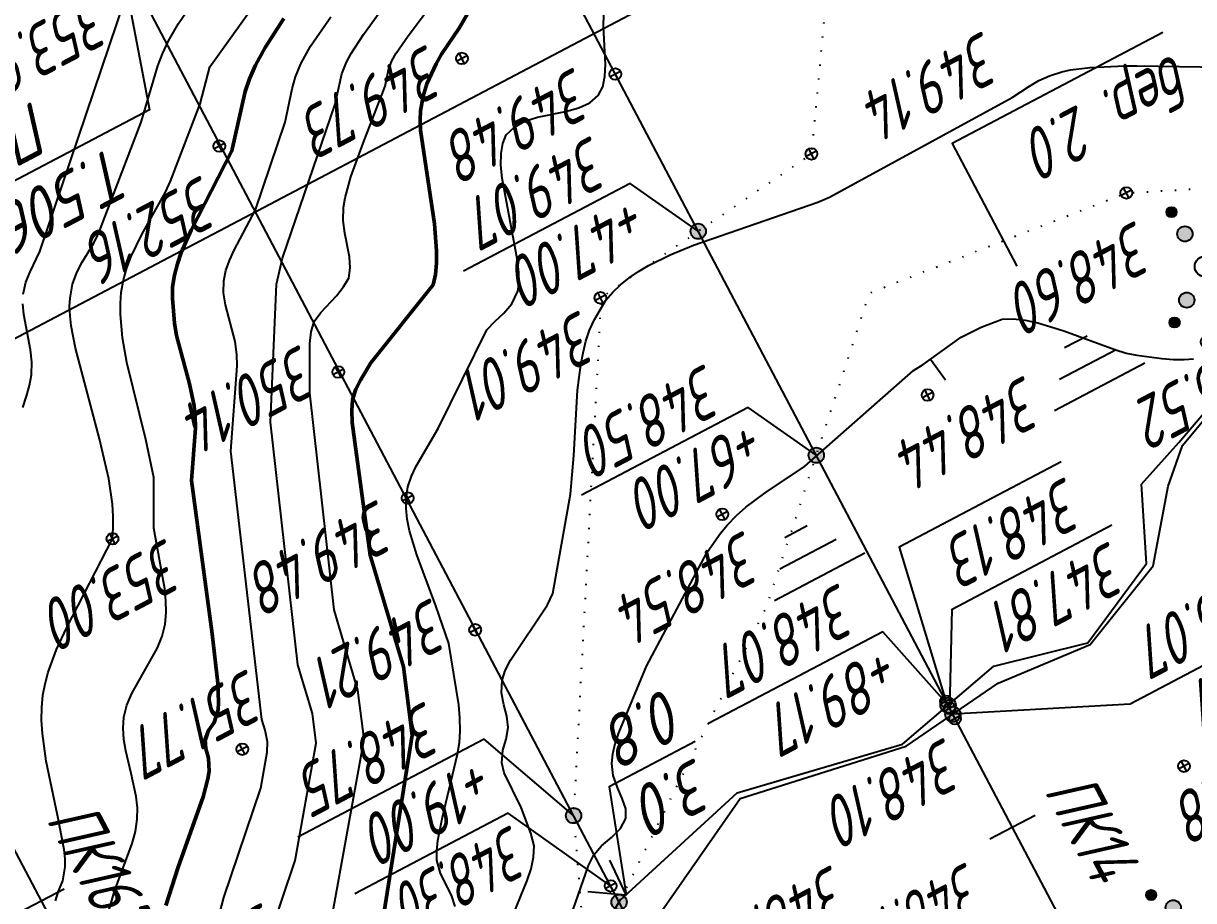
# Model space of a CAD drawing. Extents: x 1516777 to 1518423, y 2190420 to 2191479.
# Drawn here: x 1517152.5 to 1517244.2, y 2191016.7 to 2191085.5 of the extents above; entities that cross this region are included whole.
import ezdxf
from ezdxf.enums import TextEntityAlignment as Align

# ---------------------------------------------------------------- set-up
doc = ezdxf.new("R2010")
doc.units = 0
doc.linetypes.add('ИИDot', pattern=[1, 0, -1])
for name, color, linetype, lineweight in [('ИИ_БОЛОТО_025', 3, 'Continuous', 25), ('ИИ_ГЕОПУНКТ_025', 7, 'Continuous', 25), ('ИИ_ГИДРОГРАФИЯ_025', 3, 'Continuous', 25), ('ИИ_КОНТУР_025', 7, 'ИИDot', 25), ('ИИ_ОТМЕТКА_025', 7, 'Continuous', 25), ('ИИ_ПИКЕТАЖ_025', 7, 'Continuous', 25), ('ИИ_РАЗМЕР_025', 7, 'Continuous', 25), ('ИИ_РЕЛЬЕФ_025', 34, 'Continuous', 25), ('ИИ_РЕЛЬЕФ_050', 34, 'Continuous', 50), ('ИИ_ТЕКСТ_025', 7, 'Continuous', 25), ('ИИ_ТРАССА_ТРУБ_025', 7, 'Continuous', 25), ('ИИ_УГОДЬЯ_025', 7, 'Continuous', 25)]:
    doc.layers.add(name, color=color, linetype=linetype, lineweight=lineweight)
doc.styles.add('VNIPISIMPLEXCUR', font='simplex.shx', dxfattribs={"width": 0.8, "oblique": 15})
doc.dimstyles.new('ИИ-2000-м-dm$2', dxfattribs={"dimscale": 2, "dimtxt": 2.5, "dimasz": 2.5, "dimexe": 1.25, "dimexo": 0, "dimgap": 1, "dimtad": 2, "dimtoh": 1, "dimzin": 1, "dimdsep": 46, "dimtxsty": 'VNIPISIMPLEXCUR', "dimcen": 2.5, "dimaunit": 1, "dimazin": 0, "dimtfac": 1, "dimtmove": 1, "dimatfit": 2, "dimfxl": 1, "dimarcsym": 0})

# ---------------------------------------------------------------- blocks, each defined once
blk = doc.blocks.new('ИИ050052Р')
at = {"linetype": 'Continuous', "lineweight": 25}
h = blk.add_hatch(color=0, dxfattribs=at)
edge = h.paths.add_edge_path()
edge.add_arc((0, 0), 0.15, 0, 360)
at = {"color": 0, "linetype": 'Continuous', "lineweight": 25}
for radius in [0.75, 0.15]:
    blk.add_circle((0, 0), radius, dxfattribs=at)
at = {"color": 0, "linetype": 'Continuous', "style": 'VNIPISIMPLEXCUR', "oblique": 15, "width": 0.8}
for tag, p in [('CENTRE', (1.45, 0.7)), ('HEIGHT', (1.45, -2.7))]:
    blk.add_attdef(tag, p, '', height=2, dxfattribs=at)
for tag, p in [('NUMBER', (-2, -1)), ('STATIONING', (-2, -4.4)), ('ALPHA', (-2, -7.8))]:
    blk.add_attdef(tag, text='', height=2, dxfattribs=at).set_placement(p, align=Align.RIGHT)
at = {"color": 253, "linetype": 'Continuous', "style": 'VNIPISIMPLEXCUR', "oblique": 15, "width": 0.8, "flags": 1}
blk.add_attdef('NOTE', text='', height=1.6, dxfattribs=at).set_placement((-2, -10.8), align=Align.RIGHT)
blk = doc.blocks.new('ИИ15001')
at = {"color": 0, "linetype": 'Continuous', "lineweight": 25}
blk.add_lwpolyline([(0, 1), (0, -1)], dxfattribs=at)
at = {"color": 0, "linetype": 'Continuous', "lineweight": 25, "style": 'VNIPISIMPLEXCUR', "oblique": 15, "width": 0.8}
blk.add_attdef('STATIONING', text='', height=2, dxfattribs=at).set_placement((0, 2), align=Align.CENTER)
at = {"color": 7, "linetype": 'Continuous', "lineweight": 25, "style": 'VNIPISIMPLEXCUR', "oblique": 15, "width": 0.8}
blk.add_attdef('HEIGHT', text='', height=2, dxfattribs=at).set_placement((0, -2), align=Align.TOP_CENTER)
blk = doc.blocks.new('PICKET')
at = {"color": 0, "linetype": 'Continuous', "lineweight": 25}
for p, q in [((-0.23, 0), (0.23, 0)), ((0, 0.23), (0, -0.23))]:
    blk.add_line(p, q, dxfattribs=at)
blk.add_circle((0, 0), 0.23, dxfattribs=at)
at = {"color": 0, "linetype": 'Continuous', "style": 'VNIPISIMPLEXCUR', "oblique": 15, "width": 0.8}
blk.add_attdef('OTMETKA', (1.25, 0.3), '', height=2, dxfattribs=at)
at = {"color": 8, "linetype": 'Continuous', "style": 'VNIPISIMPLEXCUR', "oblique": 15, "width": 0.8, "flags": 1}
blk.add_attdef('NOMER', (1.25, -2.7), '', height=2, dxfattribs=at)
blk = doc.blocks.new('ИИ15002')
at = {"linetype": 'Continuous', "lineweight": 25}
h = blk.add_hatch(color=0, dxfattribs=at)
edge = h.paths.add_edge_path()
edge.add_arc((0, 0), 0.3, 0, 360)
at = {"color": 0, "linetype": 'Continuous', "lineweight": 25}
blk.add_circle((0, 0), 0.3, dxfattribs=at)
at = {"color": 0, "linetype": 'Continuous', "style": 'VNIPISIMPLEXCUR', "oblique": 15, "width": 0.8}
blk.add_attdef('STATIONING', (1, 1.3), '', height=2, rotation=90, dxfattribs=at)
at = {"color": 7, "linetype": 'Continuous', "style": 'VNIPISIMPLEXCUR', "oblique": 15, "width": 0.8}
blk.add_attdef('HEIGHT', text='', height=2, dxfattribs=at).set_placement((0, -1.3), align=Align.TOP_CENTER)
blk = doc.blocks.new('ИИ05468')
at = {"color": 0, "linetype": 'Continuous', "lineweight": 25}
for points in [[(-2, 1), (2, 1)], [(-1.25, 0), (1.25, 0)], [(-0.5, -1), (0.5, -1)]]:
    blk.add_lwpolyline(points, dxfattribs=at)
blk = doc.blocks.new('ИИ053952')
at = {"linetype": 'Continuous', "lineweight": 25}
h = blk.add_hatch(color=0, dxfattribs=at)
edge = h.paths.add_edge_path()
edge.add_arc((-1.309, 2.13), 0.2, 0, 360)
h = blk.add_hatch(color=0, dxfattribs=at)
edge = h.paths.add_edge_path()
edge.add_arc((-0.785, 1.278), 0.3, 0, 360)
h = blk.add_hatch(color=0, dxfattribs=at)
edge = h.paths.add_edge_path()
edge.add_arc((1.499, 0.041), 0.3, 0, 360)
h = blk.add_hatch(color=0, dxfattribs=at)
edge = h.paths.add_edge_path()
edge.add_arc((2.499, 0.068), 0.2, 0, 360)
h = blk.add_hatch(color=0, dxfattribs=at)
edge = h.paths.add_edge_path()
edge.add_arc((-0.714, -1.319), 0.3, 0, 360)
h = blk.add_hatch(color=0, dxfattribs=at)
edge = h.paths.add_edge_path()
edge.add_arc((-1.19, -2.198), 0.2, 0, 360)
at = {"color": 0, "linetype": 'Continuous', "lineweight": 25}
for centre, radius in [((-1.309, 2.13), 0.2), ((-0.785, 1.278), 0.3), ((0, 0), 0.4), ((1.499, 0.041), 0.3), ((2.499, 0.068), 0.2), ((-0.714, -1.319), 0.3), ((-1.19, -2.198), 0.2)]:
    blk.add_circle(centre, radius, dxfattribs=at)
blk = doc.blocks.new('ИИ053296')
at = {"color": 0, "linetype": 'Continuous', "lineweight": 25}
blk.add_lwpolyline([(0, 0), (1, 0)], dxfattribs=at)
blk = doc.blocks.new('*D37')
at = {"layer": 'Defpoints', "color": 0, "transparency": 16777216}
for p in [(1516997.989, 2191462.819), (1518374.713, 2191103.607), (1517445.628, 2190623.901), (1517459.226, 2190587.383), (1517312.459, 2190543.969)]:
    blk.add_point(p, dxfattribs=at)
at = {"layer": 'ИИ_РАЗМЕР_025', "color": 0, "lineweight": -2, "transparency": 16777216}
for p, q in [((1517451.907, 2190631.64), (1517459.402, 2190635.588)), ((1517448.197, 2190623.461), (1517451.907, 2190631.64))]:
    blk.add_line(p, q, dxfattribs=at)
blk.add_arc((1517445.242, 2190613.925), 9.984, 50.89386, 94.67139, dxfattribs=at)
at = {"layer": 'ИИ_РАЗМЕР_025', "color": 0, "transparency": 16777216}
for points in [[(1517444.615, 2190623.235), (1517444.243, 2190624.515), (1517440.588, 2190622.757)], [(1517452.055, 2190622.094), (1517451.024, 2190621.249), (1517454.075, 2190618.578)]]:
    blk.add_solid(points, dxfattribs=at)
at = {"layer": 'ИИ_РАЗМЕР_025', "color": 0, "transparency": 16777216, "insert": (1517457.495, 2190631.193), "char_height": 4, "attachment_point": 5, "rotation": 207.78205, "style": 'VNIPISIMPLEXCUR'}
blk.add_mtext('90%%d', dxfattribs=at)
blk = doc.blocks.new('*D41')
at = {"layer": 'Defpoints', "color": 0, "transparency": 16777216}
for p in [(1516997.989, 2191462.819), (1517637.12, 2190760.28), (1517426.977, 2190659.787), (1517400.06, 2190635.39), (1517459.226, 2190587.383)]:
    blk.add_point(p, dxfattribs=at)
at = {"layer": 'ИИ_РАЗМЕР_025', "color": 0, "lineweight": -2, "transparency": 16777216}
for p, q in [((1517435.445, 2190666.614), (1517442.939, 2190670.562)), ((1517429.663, 2190659.327), (1517435.445, 2190666.614))]:
    blk.add_line(p, q, dxfattribs=at)
blk.add_arc((1517426.573, 2190649.358), 10.437, 49.87738, 95.68737, dxfattribs=at)
at = {"layer": 'ИИ_РАЗМЕР_025', "color": 0, "transparency": 16777216}
for points in [[(1517425.731, 2190659.105), (1517425.347, 2190660.382), (1517421.709, 2190658.592)], [(1517433.819, 2190657.757), (1517432.78, 2190656.921), (1517435.807, 2190654.223)]]:
    blk.add_solid(points, dxfattribs=at)
at = {"layer": 'ИИ_РАЗМЕР_025', "color": 0, "transparency": 16777216, "insert": (1517441.033, 2190666.167), "char_height": 4, "attachment_point": 5, "rotation": 207.78205, "style": 'VNIPISIMPLEXCUR'}
blk.add_mtext('90%%d', dxfattribs=at)
blk = doc.blocks.new('*D60')
at = {"layer": 'Defpoints', "color": 0, "transparency": 16777216}
for p in [(1516865.23, 2191392.859), (1517280.222, 2190589.822), (1517301.19, 2190586.89), (1517251.66, 2190560.75), (1517312.459, 2190543.969)]:
    blk.add_point(p, dxfattribs=at)
at = {"layer": 'ИИ_РАЗМЕР_025', "color": 0, "lineweight": -2, "transparency": 16777216}
for p, q in [((1517270.29, 2190593.091), (1517259.155, 2190587.224)), ((1517278.662, 2190586.431), (1517270.29, 2190593.091))]:
    blk.add_line(p, q, dxfattribs=at)
blk.add_arc((1517292.315, 2190582.206), 14.291, 133.87156, 191.73384, dxfattribs=at)
at = {"layer": 'ИИ_РАЗМЕР_025', "color": 0, "transparency": 16777216}
for points in [[(1517282.02, 2190593.049), (1517282.8, 2190591.968), (1517285.653, 2190594.85)], [(1517278.949, 2190579.525), (1517277.695, 2190579.074), (1517279.676, 2190575.536)]]:
    blk.add_solid(points, dxfattribs=at)
at = {"layer": 'ИИ_РАЗМЕР_025', "color": 0, "transparency": 16777216, "insert": (1517265.856, 2190586.933), "char_height": 4, "attachment_point": 5, "rotation": 207.78205, "style": 'VNIPISIMPLEXCUR'}
blk.add_mtext("90°2'", dxfattribs=at)
blk = doc.blocks.new('ИИ052382')
at = {"color": 0, "linetype": 'Continuous', "lineweight": 25}
blk.add_lwpolyline([(1.299, 0.75), (0, 0), (1.299, -0.75)], dxfattribs=at)
at = {"color": 0, "linetype": 'Continuous', "style": 'VNIPISIMPLEXCUR', "oblique": 15, "width": 0.8}
for tag, p in [('WIDTH', (2, 0.7)), ('DEPTH', (2, -2.7))]:
    blk.add_attdef(tag, p, '', height=2, dxfattribs=at)

msp = doc.modelspace()

# ---------------------------------------------------------------- linework, layer by layer
at = {"layer": 'ИИ_ГЕОПУНКТ_025', "elevation": 353.68}
msp.add_lwpolyline([(1517160.06, 2191090.88), (1517162.407, 2191078.686), (1517133.457, 2191063.433)], dxfattribs=at)
at = {"layer": 'ИИ_ГИДРОГРАФИЯ_025'}
msp.add_lwpolyline([(1517198.587, 2191015.492), (1517199.29, 2191016.71), (1517208.451, 2191025.119), (1517221.402, 2191028.947), (1517228.562, 2191035.043), (1517235.924, 2191036.896), (1517240.521, 2191043.105), (1517240.126, 2191049.317), (1517243.069, 2191052.595), (1517250.575, 2191061.419)], dxfattribs=at)
at = {"layer": 'ИИ_ГИДРОГРАФИЯ_025', "elevation": -5.59}
msp.add_lwpolyline([(1517201.101, 2191013.8), (1517208.695, 2191024.672), (1517221.695, 2191028.769), (1517228.904, 2191033.718), (1517236.12, 2191036.752), (1517241.059, 2191042.919), (1517242.231, 2191049.165), (1517243.35, 2191052.366), (1517250.687, 2191061.195)], dxfattribs=at)
at = {"layer": 'ИИ_ГИДРОГРАФИЯ_025', "color": 7}
msp.add_lwpolyline([(1517205.162, 2191029.139), (1517198.413, 2191025.583), (1517199.747, 2191017.129)], dxfattribs=at)
at = {"layer": 'ИИ_КОНТУР_025', "flags": 128}
for points in [[(1517271.493, 2191093.806), (1517242.981, 2191110.002), (1517217.593, 2191110.821), (1517214.271, 2191075.209), (1517197.782, 2191063.954), (1517195.63, 2191023.36), (1517197.496, 2191000.467)], [(1517199.29, 2191016.71), (1517210.785, 2191039.779), (1517218.821, 2191064.313), (1517238.949, 2191072.161), (1517259.678, 2191073.358), (1517270.002, 2191073.868)]]:
    msp.add_lwpolyline(points, dxfattribs=at)
at = {"layer": 'ИИ_ОТМЕТКА_025'}
msp.add_lwpolyline([(1517233.842, 2191051.085), (1517221.144, 2191044.396), (1517224.815, 2191032.3)], dxfattribs=at)
for points, elevation in [([(1517225.104, 2191031.75), (1517225.298, 2191039.536), (1517237.824, 2191046.135)], 347.81), ([(1517198.533, 2191017.826), (1517190.51, 2191023.53), (1517178.476, 2191017.19)], 348.3)]:
    msp.add_lwpolyline(points, dxfattribs=dict(at, elevation=elevation))
at = {"layer": 'ИИ_ПИКЕТАЖ_025', "color": 34}
for points, elevation in [([(1517205.398, 2191069.152), (1517200.064, 2191072.902), (1517187.005, 2191066.022)], 349.07), ([(1517214.653, 2191051.587), (1517209.318, 2191055.337), (1517196.259, 2191048.457)], 348.5), ([(1517224.977, 2191031.991), (1517219.87, 2191037.756), (1517206.211, 2191030.559)], 348.06)]:
    msp.add_lwpolyline(points, dxfattribs=dict(at, elevation=elevation))
msp.add_lwpolyline([(1517253.231, 2191039.439), (1517239.261, 2191032.079), (1517225.352, 2191031.28)], dxfattribs=at)
at = {"layer": 'ИИ_ПИКЕТАЖ_025', "color": 4, "elevation": 348.75}
msp.add_lwpolyline([(1517195.632, 2191023.335), (1517188.624, 2191029.336), (1517174.015, 2191021.639)], dxfattribs=at)
at = {"layer": 'ИИ_РЕЛЬЕФ_025'}
for points, elevation in [([(1517152.487, 2191064.232), (1517152.706, 2191065.151), (1517153.046, 2191065.973), (1517153.798, 2191067.557), (1517161.073, 2191089.082), (1517163.652, 2191092.78), (1517169.132, 2191109.501), (1517169.892, 2191111.18), (1517170.727, 2191112.771), (1517171.176, 2191113.529), (1517171.756, 2191114.396), (1517172.402, 2191115.236), (1517173.846, 2191116.843), (1517176.238, 2191119.095), (1517180.13, 2191122.528), (1517181.409, 2191123.825), (1517181.946, 2191124.463), (1517182.402, 2191125.096), (1517182.766, 2191125.727), (1517183.089, 2191126.69)], 353.5), ([(1517171.781, 2191013.741), (1517173.803, 2191019.826), (1517175.461, 2191029.017), (1517175.159, 2191031.355), (1517174.028, 2191035.161), (1517171.869, 2191054.188), (1517172.35, 2191065), (1517172.828, 2191067.052), (1517176.945, 2191079.111), (1517177.467, 2191081.498), (1517177.828, 2191082.407), (1517178.189, 2191083.081), (1517179.17, 2191084.587), (1517196.366, 2191108.413)], 351), ([(1517159.114, 2191015.497), (1517159.663, 2191017.405), (1517161.048, 2191021.154), (1517161.293, 2191022.101), (1517161.436, 2191023.06), (1517161.445, 2191023.936), (1517161.349, 2191024.825), (1517160.967, 2191026.625), (1517160.544, 2191028.425), (1517160.397, 2191029.315), (1517160.334, 2191030.192), (1517160.389, 2191031.053), (1517160.619, 2191031.992), (1517160.998, 2191032.91), (1517163.017, 2191036.499), (1517163.399, 2191037.408), (1517163.631, 2191038.335), (1517163.701, 2191039.258), (1517163.687, 2191040.189), (1517163.585, 2191041.129), (1517162.723, 2191045.869), (1517162.74, 2191049.858), (1517162.098, 2191052.825), (1517160.618, 2191058.858), (1517160.28, 2191060.791), (1517160.115, 2191062.636), (1517160.115, 2191063.517), (1517160.181, 2191064.365), (1517160.354, 2191065.345), (1517160.616, 2191066.279), (1517160.953, 2191067.175), (1517161.786, 2191068.889), (1517163.641, 2191072.22), (1517164.052, 2191073.079), (1517166.358, 2191079.154), (1517167.136, 2191082.057), (1517181.511, 2191102.142)], 352.5), ([(1517155.024, 2191016.643), (1517155.275, 2191017.422), (1517155.597, 2191018.211), (1517155.796, 2191019.307), (1517155.788, 2191019.936), (1517155.711, 2191020.67), (1517155.192, 2191023.36), (1517154.306, 2191027.602), (1517154.008, 2191029.767), (1517153.941, 2191030.814), (1517153.945, 2191031.821), (1517154.033, 2191032.774), (1517154.211, 2191033.68), (1517154.454, 2191034.577), (1517155.1, 2191036.348), (1517155.908, 2191038.095), (1517159.495, 2191045.044), (1517159.559, 2191045.899), (1517159.554, 2191046.802), (1517159.487, 2191047.746), (1517159.198, 2191049.735), (1517158.488, 2191052.868), (1517156.594, 2191059.98), (1517156.263, 2191061.728), (1517156.17, 2191062.523), (1517156.135, 2191063.256), (1517156.166, 2191063.92), (1517156.37, 2191065.01), (1517156.699, 2191065.928), (1517157.113, 2191066.733), (1517158.024, 2191068.229), (1517158.437, 2191069.034), (1517161.735, 2191077.72), (1517163.037, 2191082.118), (1517163.41, 2191083.07), (1517163.887, 2191084.087), (1517164.666, 2191085.442), (1517166.222, 2191087.714)], 353), ([(1517176.488, 2191014.167), (1517179.221, 2191029.326), (1517178.723, 2191033.184), (1517176.859, 2191039.461), (1517174.963, 2191056.474), (1517174.97, 2191060.357), (1517175.073, 2191061.263), (1517175.298, 2191062.091), (1517175.825, 2191062.787), (1517177.039, 2191064.088), (1517177.57, 2191064.764), (1517178.012, 2191065.487), (1517178.129, 2191066.288), (1517178.06, 2191067.144), (1517177.699, 2191069), (1517177.577, 2191069.987), (1517177.607, 2191071.007), (1517177.739, 2191071.78), (1517178.18, 2191073.427), (1517179.135, 2191076.061), (1517180.856, 2191080.526), (1517181.124, 2191081.803), (1517181.392, 2191082.524), (1517181.722, 2191083.118), (1517182.669, 2191084.482), (1517185.436, 2191088.192)], 350.5), ([(1517167.48, 2191014.116), (1517168.225, 2191016.905), (1517171.119, 2191025.484), (1517171.611, 2191028.305), (1517171.647, 2191029.117), (1517171.465, 2191030.033), (1517171.198, 2191030.862), (1517168.776, 2191051.902), (1517169.254, 2191058.591), (1517169.229, 2191059.487), (1517169.097, 2191060.5), (1517168.347, 2191063.385), (1517168.199, 2191064.32), (1517168.212, 2191065.255), (1517168.379, 2191066.068), (1517168.661, 2191066.872), (1517169.026, 2191067.668), (1517170.691, 2191070.836), (1517173.033, 2191077.697), (1517173.572, 2191080.331), (1517173.84, 2191081.263), (1517174.264, 2191082.29), (1517175.023, 2191083.657), (1517176.594, 2191085.97)], 351.5), ([(1517186.344, 2191016.201), (1517186.059, 2191017.088), (1517185.197, 2191018.801), (1517184.922, 2191019.851), (1517184.913, 2191020.576), (1517184.994, 2191021.389), (1517185.352, 2191023.21), (1517186.537, 2191028.154), (1517186.677, 2191029.079), (1517186.742, 2191029.945), (1517186.728, 2191030.998), (1517186.645, 2191032.009), (1517185.853, 2191036.84), (1517184.828, 2191039.785), (1517183.334, 2191043.784), (1517182.78, 2191045.677), (1517182.6, 2191046.57), (1517182.503, 2191047.418), (1517182.502, 2191048.213), (1517182.644, 2191049.116), (1517182.919, 2191049.947), (1517183.29, 2191050.724), (1517185.014, 2191053.702), (1517188.826, 2191061.413), (1517189.483, 2191062.099), (1517190.174, 2191062.737), (1517190.797, 2191063.47), (1517191.249, 2191064.445), (1517191.357, 2191065.121), (1517191.349, 2191065.933), (1517191.248, 2191066.856), (1517190.021, 2191073.331), (1517189.934, 2191074.333), (1517189.944, 2191075.247), (1517190.074, 2191076.047), (1517190.348, 2191076.708), (1517191, 2191077.308), (1517191.801, 2191077.787), (1517192.81, 2191078.091), (1517195.003, 2191078.544), (1517196.03, 2191078.82), (1517196.908, 2191079.214), (1517197.559, 2191079.787), (1517197.913, 2191080.482), (1517198.087, 2191081.303), (1517198.13, 2191082.218), (1517197.981, 2191085.203), (1517198.007, 2191086.168)], 349.5), ([(1517190.43, 2191014.407), (1517191.996, 2191018.243), (1517192.293, 2191019.174), (1517192.484, 2191020.085), (1517192.535, 2191020.974), (1517192.273, 2191021.955), (1517191.51, 2191023.959), (1517190.193, 2191026.696), (1517190.002, 2191027.475), (1517190.075, 2191028.471), (1517190.336, 2191029.34), (1517190.503, 2191030.255), (1517190.4, 2191031.12), (1517190.168, 2191032.014), (1517189.985, 2191032.952), (1517190.026, 2191033.948), (1517190.278, 2191034.709), (1517190.696, 2191035.511), (1517193.589, 2191039.855), (1517193.991, 2191040.74), (1517195.376, 2191048.548), (1517195.647, 2191051.567), (1517195.943, 2191056.7), (1517196.188, 2191058.67), (1517196.369, 2191059.616), (1517196.599, 2191060.53), (1517196.886, 2191061.407), (1517197.26, 2191062.226), (1517198.165, 2191063.76), (1517198.704, 2191064.385), (1517199.313, 2191064.964), (1517199.984, 2191065.502), (1517200.714, 2191066.001), (1517201.495, 2191066.466), (1517203.192, 2191067.308), (1517205.03, 2191068.057), (1517214.78, 2191071.432), (1517215.673, 2191071.823), (1517229.991, 2191079.643), (1517231.352, 2191080.54), (1517232.083, 2191080.966), (1517232.917, 2191081.346), (1517233.904, 2191081.656), (1517234.581, 2191081.8), (1517236.125, 2191082.001), (1517238.824, 2191082.13), (1517239.8, 2191082.139), (1517248.067, 2191082.001)], 349), ([(1517152.471, 2191055.332), (1517152.768, 2191056.213), (1517152.995, 2191057.068), (1517153.136, 2191057.893), (1517153.169, 2191058.883), (1517153.079, 2191059.859), (1517152.557, 2191062.617), (1517152.462, 2191063.452)], 353.5), ([(1517195.393, 2191015.385), (1517196.81, 2191019.421), (1517197.214, 2191020.262), (1517197.819, 2191020.959), (1517198.593, 2191021.626), (1517199.307, 2191022.321), (1517199.732, 2191023.105), (1517199.722, 2191023.869), (1517199.445, 2191024.685), (1517199.061, 2191025.552), (1517198.732, 2191026.468), (1517198.617, 2191027.429), (1517198.707, 2191028.185), (1517198.897, 2191028.984), (1517199.166, 2191029.818), (1517201.335, 2191035.066), (1517206.106, 2191043.982), (1517207.141, 2191045.478), (1517207.683, 2191046.139), (1517208.391, 2191046.876), (1517209.124, 2191047.525), (1517210.641, 2191048.639), (1517213.722, 2191050.703), (1517222.269, 2191058.229), (1517223.03, 2191058.71), (1517225.999, 2191060.857), (1517227.581, 2191061.635), (1517229.214, 2191062.257), (1517230.089, 2191062.293), (1517231.024, 2191062.194), (1517232.005, 2191061.987), (1517234.047, 2191061.348), (1517238.047, 2191059.872), (1517238.945, 2191059.609), (1517239.772, 2191059.44), (1517241.723, 2191059.184), (1517242.633, 2191059.109), (1517243.472, 2191059.094), (1517244.22, 2191059.155)], 348.5)]:
    msp.add_lwpolyline(points, dxfattribs=dict(at, elevation=elevation))
at = {"layer": 'ИИ_РЕЛЬЕФ_050'}
for points, elevation in [([(1517163.67, 2191016.285), (1517164.638, 2191019.3), (1517166.599, 2191024.819), (1517166.979, 2191026.23), (1517167.075, 2191026.814), (1517167.025, 2191027.841), (1517166.81, 2191028.598), (1517166.745, 2191029.332), (1517167.031, 2191030), (1517167.465, 2191030.645), (1517167.767, 2191031.626), (1517167.803, 2191032.217), (1517167.754, 2191033.709), (1517167.298, 2191037.596), (1517165.682, 2191049.616), (1517166.009, 2191053.727), (1517165.984, 2191054.673), (1517165.897, 2191055.462), (1517165.522, 2191057.187), (1517164.516, 2191060.984), (1517164.362, 2191061.957), (1517164.205, 2191063.878), (1517164.197, 2191064.81), (1517164.348, 2191065.701), (1517164.58, 2191066.591), (1517164.883, 2191067.479), (1517165.653, 2191069.253), (1517168.838, 2191075.451), (1517169.895, 2191080.108), (1517170.237, 2191081.109), (1517170.7, 2191082.173), (1517171.452, 2191083.565), (1517172.92, 2191085.833)], 352), ([(1517179.651, 2191008.715), (1517182.982, 2191029.636), (1517182.288, 2191035.012), (1517179.689, 2191043.76), (1517178.284, 2191054.149), (1517178.239, 2191055.106), (1517178.313, 2191055.963), (1517178.559, 2191056.773), (1517178.927, 2191057.482), (1517179.735, 2191058.84), (1517184.63, 2191064.966), (1517184.809, 2191065.766), (1517184.895, 2191066.661), (1517184.9, 2191067.632), (1517184.728, 2191069.74), (1517183.632, 2191077.075), (1517183.595, 2191077.893), (1517183.628, 2191078.602), (1517183.834, 2191079.756), (1517184.134, 2191080.703), (1517184.862, 2191082.29), (1517185.281, 2191083.036), (1517186.654, 2191085.084), (1517187.5, 2191086.506)], 350)]:
    msp.add_lwpolyline(points, dxfattribs=dict(at, elevation=elevation))
at = {"layer": 'ИИ_ТЕКСТ_025'}
msp.add_lwpolyline([(1517237.842, 2190857.393), (1517423.409, 2190955.157), (1517320.873, 2191149.801), (1517135.285, 2191052.027)], dxfattribs=at)
at = {"layer": 'ИИ_ТРАССА_ТРУБ_025', "color": 34}
msp.add_lwpolyline([(1517460.164, 2190499.797), (1517423.844, 2190568.744), (1517459.226, 2190587.383), (1516997.989, 2191462.819)], dxfattribs=at)
at = {"layer": 'ИИ_ТРАССА_ТРУБ_025', "color": 4}
for points in [[(1518356.054, 2191139.03), (1518326.78, 2191123.61), (1518126.36, 2191018.02), (1517878.75, 2190887.57), (1517637.12, 2190760.28), (1517400.06, 2190635.39), (1517285.1, 2190853.45), (1517160.06, 2191090.88), (1517083.07, 2191237.03), (1516971.455, 2191448.836)], [(1517433.622, 2190485.815), (1517383.3, 2190581.34), (1516936.033, 2191430.17)]]:
    msp.add_lwpolyline(points, dxfattribs=at)
at = {"layer": 'ИИ_УГОДЬЯ_025'}
msp.add_lwpolyline([(1517241.805, 2191084.743), (1517225.297, 2191076.046), (1517230.368, 2191066.421)], dxfattribs=at)

# ---------------------------------------------------------------- block references
at = {"layer": 'ИИ_БОЛОТО_025', "xscale": 2, "yscale": 2, "zscale": 2, "rotation": 207.7819444444445}
for p in [(1517235.929, 2191058.705), (1517213.994, 2191043.82)]:
    msp.add_blockref('ИИ05468', p, dxfattribs=at)
at = {"layer": 'ИИ_ГЕОПУНКТ_025'}
ref = msp.add_blockref('ИИ050052Р', (1517160.06, 2191090.88, 353.68), dxfattribs=dict(at, xscale=2, yscale=2, zscale=2, rotation=207.7819444444445))
ref.add_attrib('NUMBER', 'Т.50628', dxfattribs={"layer": '0', "color": 0, "linetype": 'Continuous', "height": 4, "rotation": 207.78194, "style": 'VNIPISIMPLEXCUR', "oblique": 15, "width": 0.8}).set_placement((1517146.126, 2191068.815), align=Align.RIGHT)
ref.add_attrib('CENTRE', '353.94', (1517158.079, 2191087.922), dxfattribs={"layer": '0', "color": 0, "linetype": 'Continuous', "height": 4, "rotation": 207.78194, "style": 'VNIPISIMPLEXCUR', "oblique": 15, "width": 0.7})
ref.add_attrib('HEIGHT', '353.68', (1517155.513, 2191093.235), dxfattribs={"layer": '0', "color": 0, "linetype": 'Continuous', "height": 4, "rotation": 207.78194, "style": 'VNIPISIMPLEXCUR', "oblique": 15, "width": 0.7})
ref.add_attrib('STATIONING', 'ПК215+95.40', dxfattribs={"layer": '0', "color": 0, "linetype": 'Continuous', "height": 4, "rotation": 207.78194, "style": 'VNIPISIMPLEXCUR', "oblique": 15, "width": 0.8}).set_placement((1517131.504, 2191067.936), align=Align.RIGHT)
at = {"layer": 'ИИ_ГИДРОГРАФИЯ_025', "color": 7}
ref = msp.add_blockref('ИИ052382', (1517199.747, 2191017.129), dxfattribs=dict(at, xscale=2, yscale=2, zscale=2, rotation=145.0690248959345))
ref.add_attrib('WIDTH', '3.0', (1517205.307, 2191027.995), dxfattribs={"layer": '0', "color": 0, "linetype": 'Continuous', "height": 4, "rotation": 207.78194, "style": 'VNIPISIMPLEXCUR', "oblique": 15, "width": 0.8})
ref.add_attrib('DEPTH', '0.8', (1517203.09, 2191033.505), dxfattribs={"layer": '0', "color": 0, "linetype": 'Continuous', "height": 4, "rotation": 207.78194, "style": 'VNIPISIMPLEXCUR', "oblique": 15, "width": 0.8})
at = {"layer": 'ИИ_ОТМЕТКА_025'}
ref = msp.add_blockref('PICKET', (1517214.272, 2191075.223, 349.14), dxfattribs=dict(at, xscale=2, yscale=2, zscale=2, rotation=207.7819444444445))
ref.add_attrib('OTMETKA', '349.14', (1517227.824, 2191084.961, 349.14), dxfattribs={"layer": '0', "color": 0, "linetype": 'Continuous', "height": 4, "rotation": 207.78194, "style": 'VNIPISIMPLEXCUR', "oblique": 15, "width": 0.7})
ref = msp.add_blockref('PICKET', (1517186.88, 2191082.704, 349.73), dxfattribs=dict(at, xscale=2, yscale=2, zscale=2, rotation=207.7819444444445))
ref.add_attrib('OTMETKA', '349.73', (1517184.247, 2191083.913, 349.73), dxfattribs={"layer": '0', "color": 0, "linetype": 'Continuous', "height": 4, "rotation": 207.78194, "style": 'VNIPISIMPLEXCUR', "oblique": 15, "width": 0.7})
ref = msp.add_blockref('PICKET', (1517198.904, 2191081.478, 349.48), dxfattribs=dict(at, xscale=2, yscale=2, zscale=2, rotation=207.7819444444445))
ref.add_attrib('OTMETKA', '349.48', (1517195.795, 2191082.126, 349.48), dxfattribs={"layer": '0', "color": 0, "linetype": 'Continuous', "height": 4, "rotation": 207.78194, "style": 'VNIPISIMPLEXCUR', "oblique": 15, "width": 0.7})
ref = msp.add_blockref('PICKET', (1517167.87, 2191075.83, 352.16), dxfattribs=dict(at, xscale=2, yscale=2, zscale=2, rotation=207.7819444444445))
ref.add_attrib('OTMETKA', '352.16', (1517166.583, 2191073.657, -351.8), dxfattribs={"layer": '0', "color": 0, "linetype": 'Continuous', "height": 4, "rotation": 207.78194, "style": 'VNIPISIMPLEXCUR', "oblique": 15, "width": 0.7})
ref = msp.add_blockref('PICKET', (1517238.949, 2191072.161, 348.6), dxfattribs=dict(at, xscale=2, yscale=2, zscale=2, rotation=207.7819444444445))
ref.add_attrib('OTMETKA', '348.60', (1517239.795, 2191070.099, 348.6), dxfattribs={"layer": '0', "color": 0, "linetype": 'Continuous', "height": 4, "rotation": 207.78194, "style": 'VNIPISIMPLEXCUR', "oblique": 15, "width": 0.7})
ref = msp.add_blockref('PICKET', (1517197.735, 2191063.935, 349.01), dxfattribs=dict(at, xscale=2, yscale=2, zscale=2, rotation=207.7819444444445))
ref.add_attrib('OTMETKA', '349.01', (1517196.235, 2191063.087, 349.01), dxfattribs={"layer": '0', "color": 0, "linetype": 'Continuous', "height": 4, "rotation": 207.78194, "style": 'VNIPISIMPLEXCUR', "oblique": 15, "width": 0.7})
ref = msp.add_blockref('PICKET', (1517245.239, 2191060.482, 348.52), dxfattribs=dict(at, xscale=2, yscale=2, zscale=2, rotation=207.7819444444445))
ref.add_attrib('OTMETKA', '348.52', (1517249.68, 2191061.164, 348.52), dxfattribs={"layer": '0', "color": 0, "linetype": 'Continuous', "height": 4, "rotation": 207.78194, "style": 'VNIPISIMPLEXCUR', "oblique": 15, "width": 0.7})
ref = msp.add_blockref('PICKET', (1517177.19, 2191058.12, 350.14), dxfattribs=dict(at, xscale=2, yscale=2, zscale=2, rotation=207.7819444444445))
ref.add_attrib('OTMETKA', '350.14', (1517174.325, 2191060.377, -353.82), dxfattribs={"layer": '0', "color": 0, "linetype": 'Continuous', "height": 4, "rotation": 207.78194, "style": 'VNIPISIMPLEXCUR', "oblique": 15, "width": 0.7})
ref = msp.add_blockref('PICKET', (1517223.373, 2191056.314, 348.44), dxfattribs=dict(at, xscale=2, yscale=2, zscale=2, rotation=207.7819444444445))
ref.add_attrib('OTMETKA', '348.44', (1517231.089, 2191057.961, 348.44), dxfattribs={"layer": '0', "color": 0, "linetype": 'Continuous', "height": 4, "rotation": 207.78194, "style": 'VNIPISIMPLEXCUR', "oblique": 15, "width": 0.7})
ref = msp.add_blockref('PICKET', (1517224.815, 2191032.3, 348.13), dxfattribs=dict(at, xscale=2, yscale=2, zscale=2, rotation=207.7819444444445))
ref.add_attrib('OTMETKA', '348.13', (1517234.3, 2191050.007, 348.13), dxfattribs={"layer": '0', "color": 0, "linetype": 'Continuous', "height": 4, "rotation": 207.78194, "style": 'VNIPISIMPLEXCUR', "oblique": 15, "width": 0.7})
ref = msp.add_blockref('PICKET', (1517182.633, 2191048.231, 349.48), dxfattribs=dict(at, xscale=2, yscale=2, zscale=2, rotation=207.7819444444445))
ref.add_attrib('OTMETKA', '349.48', (1517180.395, 2191048.231, 349.48), dxfattribs={"layer": '0', "color": 0, "linetype": 'Continuous', "height": 4, "rotation": 207.78194, "style": 'VNIPISIMPLEXCUR', "oblique": 15, "width": 0.7})
ref = msp.add_blockref('PICKET', (1517207.289, 2191046.962, 348.54), dxfattribs=dict(at, xscale=2, yscale=2, zscale=2, rotation=207.7819444444445))
ref.add_attrib('OTMETKA', '348.54', (1517209.115, 2191045.806, 348.54), dxfattribs={"layer": '0', "color": 0, "linetype": 'Continuous', "height": 4, "rotation": 207.78194, "style": 'VNIPISIMPLEXCUR', "oblique": 15, "width": 0.7})
ref = msp.add_blockref('PICKET', (1517159.495, 2191045.044, 353), dxfattribs=dict(at, xscale=2, yscale=2, zscale=2, rotation=207.7819444444445))
ref.add_attrib('OTMETKA', '353.00', (1517163.808, 2191045.189, 353), dxfattribs={"layer": '0', "color": 0, "linetype": 'Continuous', "height": 4, "rotation": 207.78194, "style": 'VNIPISIMPLEXCUR', "oblique": 15, "width": 0.7})
ref = msp.add_blockref('PICKET', (1517225.104, 2191031.75, 347.81), dxfattribs=dict(at, xscale=2, yscale=2, zscale=2, rotation=207.7819444444445))
ref.add_attrib('OTMETKA', '347.81', (1517237.737, 2191044.961, 347.81), dxfattribs={"layer": '0', "color": 0, "linetype": 'Continuous', "height": 4, "rotation": 207.78194, "style": 'VNIPISIMPLEXCUR', "oblique": 15, "width": 0.7})
ref = msp.add_blockref('PICKET', (1517187.92, 2191037.9, 349.21), dxfattribs=dict(at, xscale=2, yscale=2, zscale=2, rotation=207.7819444444445))
ref.add_attrib('OTMETKA', '349.21', (1517184.606, 2191040.524, -354.75), dxfattribs={"layer": '0', "color": 0, "linetype": 'Continuous', "height": 4, "rotation": 207.78194, "style": 'VNIPISIMPLEXCUR', "oblique": 15, "width": 0.7})
ref = msp.add_blockref('PICKET', (1517169.669, 2191028.54, 351.77), dxfattribs=dict(at, xscale=2, yscale=2, zscale=2, rotation=207.7819444444445))
ref.add_attrib('OTMETKA', '351.77', (1517170.195, 2191034.945, 351.77), dxfattribs={"layer": '0', "color": 0, "linetype": 'Continuous', "height": 4, "rotation": 207.78194, "style": 'VNIPISIMPLEXCUR', "oblique": 15, "width": 0.7})
ref = msp.add_blockref('PICKET', (1517225.531, 2191030.94, 348.1), dxfattribs=dict(at, xscale=2, yscale=2, zscale=2, rotation=207.7819444444445))
ref.add_attrib('OTMETKA', '348.10', (1517224.836, 2191029.572, 348.1), dxfattribs={"layer": '0', "color": 0, "linetype": 'Continuous', "height": 4, "rotation": 207.78194, "style": 'VNIPISIMPLEXCUR', "oblique": 15, "width": 0.7})
ref = msp.add_blockref('PICKET', (1517243.466, 2191027.213, 348.28), dxfattribs=dict(at, xscale=2, yscale=2, zscale=2, rotation=207.7819444444445))
ref.add_attrib('OTMETKA', '348.28', (1517252.862, 2191030.264, 348.28), dxfattribs={"layer": '0', "color": 0, "linetype": 'Continuous', "height": 4, "rotation": 207.78194, "style": 'VNIPISIMPLEXCUR', "oblique": 15, "width": 0.7})
ref = msp.add_blockref('PICKET', (1517198.533, 2191017.826, 348.3), dxfattribs=dict(at, xscale=2, yscale=2, zscale=2, rotation=207.7819444444445))
ref.add_attrib('OTMETKA', '348.30', (1517190.839, 2191022.712, 348.3), dxfattribs={"layer": '0', "color": 0, "linetype": 'Continuous', "height": 4, "rotation": 207.78194, "style": 'VNIPISIMPLEXCUR', "oblique": 15, "width": 0.65})
ref = msp.add_blockref('PICKET', (1517201.51, 2191012.11, 348.09), dxfattribs=dict(at, xscale=2, yscale=2, zscale=2, rotation=207.7819444444445))
ref.add_attrib('OTMETKA', '348.09', (1517215.971, 2191019.583, -355.87), dxfattribs={"layer": '0', "color": 0, "linetype": 'Continuous', "height": 4, "rotation": 207.78194, "style": 'VNIPISIMPLEXCUR', "oblique": 15, "width": 0.7})
at = {"layer": 'ИИ_ПИКЕТАЖ_025', "color": 34}
ref = msp.add_blockref('ИИ15002', (1517205.398, 2191069.152, 349.07), dxfattribs=dict(at, xscale=2, yscale=2, zscale=2, rotation=117.7730593759345))
ref.add_attrib('STATIONING', '+47.00', (1517200.36, 2191072.069, 0.85), dxfattribs={"layer": '0', "color": 0, "linetype": 'Continuous', "height": 4, "rotation": 207.78194, "style": 'VNIPISIMPLEXCUR', "oblique": 15, "width": 0.7})
ref.add_attrib('HEIGHT', '349.07', dxfattribs={"layer": '0', "color": 7, "linetype": 'Continuous', "height": 4, "rotation": 207.78194, "style": 'VNIPISIMPLEXCUR', "oblique": 15, "width": 0.7}).set_placement((1517194.013, 2191070.59, 0.85), align=Align.TOP_CENTER)
ref = msp.add_blockref('ИИ15002', (1517214.653, 2191051.587, 348.5), dxfattribs=dict(at, xscale=2, yscale=2, zscale=2, rotation=117.7730593759345))
ref.add_attrib('STATIONING', '+67.00', (1517209.62, 2191054.552, 0.28), dxfattribs={"layer": '0', "color": 0, "linetype": 'Continuous', "height": 4, "rotation": 207.78194, "style": 'VNIPISIMPLEXCUR', "oblique": 15, "width": 0.7})
ref.add_attrib('HEIGHT', '348.50', dxfattribs={"layer": '0', "color": 7, "linetype": 'Continuous', "height": 4, "rotation": 207.78194, "style": 'VNIPISIMPLEXCUR', "oblique": 15, "width": 0.7}).set_placement((1517202.865, 2191052.673, 0.28), align=Align.TOP_CENTER)
ref = msp.add_blockref('ИИ15002', (1517225.352, 2191031.28, 348.07), dxfattribs=dict(at, xscale=2, yscale=2, zscale=2, rotation=117.7730593759345))
ref.add_attrib('STATIONING', '+89.97', (1517253.867, 2191038.928, -0.15), dxfattribs={"layer": '0', "color": 0, "linetype": 'Continuous', "height": 4, "rotation": 207.78194, "style": 'VNIPISIMPLEXCUR', "oblique": 15, "width": 0.7})
ref.add_attrib('HEIGHT', '348.07', dxfattribs={"layer": '0', "color": 7, "linetype": 'Continuous', "height": 4, "rotation": 207.78194, "style": 'VNIPISIMPLEXCUR', "oblique": 15, "width": 0.7}).set_placement((1517246.581, 2191037.009, -0.15), align=Align.TOP_CENTER)
ref = msp.add_blockref('ИИ15002', (1517224.977, 2191031.991, 348.07), dxfattribs=dict(at, xscale=2, yscale=2, zscale=2, rotation=117.7730593759345))
ref.add_attrib('STATIONING', '+89.17', (1517220.155, 2191036.785, -0.16), dxfattribs={"layer": '0', "color": 0, "linetype": 'Continuous', "height": 4, "rotation": 207.78194, "style": 'VNIPISIMPLEXCUR', "oblique": 15, "width": 0.7})
ref.add_attrib('HEIGHT', '348.07', dxfattribs={"layer": '0', "color": 7, "linetype": 'Continuous', "height": 4, "rotation": 207.78194, "style": 'VNIPISIMPLEXCUR', "oblique": 15, "width": 0.7}).set_placement((1517213.41, 2191035.503, -0.16), align=Align.TOP_CENTER)
at = {"layer": 'ИИ_ПИКЕТАЖ_025', "color": 4}
ref = msp.add_blockref('ИИ15002', (1517195.632, 2191023.335, 348.75), dxfattribs=dict(at, xscale=2, yscale=2, zscale=2, rotation=117.7730593759345))
ref.add_attrib('STATIONING', '+19.00', (1517188.349, 2191028.043), dxfattribs={"layer": '0', "color": 0, "linetype": 'Continuous', "height": 4, "rotation": 207.78194, "style": 'VNIPISIMPLEXCUR', "oblique": 15, "width": 0.7})
ref.add_attrib('HEIGHT', '348.75', dxfattribs={"layer": '0', "color": 7, "linetype": 'Continuous', "height": 4, "rotation": 207.78194, "style": 'VNIPISIMPLEXCUR', "oblique": 15, "width": 0.7}).set_placement((1517180.907, 2191026.203), align=Align.TOP_CENTER)
at = {"layer": 'ИИ_ПИКЕТАЖ_025', "color": 34}
ref = msp.add_blockref('ИИ15001', (1517230.027, 2191022.408, 348.17), dxfattribs=dict(at, xscale=2, yscale=2, zscale=2, rotation=297.7831999999999))
ref.add_attrib('STATIONING', 'ПК14', dxfattribs={"layer": '0', "color": 0, "linetype": 'Continuous', "lineweight": 25, "height": 4, "rotation": 297.7832, "style": 'VNIPISIMPLEXCUR', "oblique": 15, "width": 0.7}).set_placement((1517234.423, 2191021.546), align=Align.CENTER)
ref.add_attrib('HEIGHT', '348.17', dxfattribs={"layer": '0', "color": 7, "linetype": 'Continuous', "lineweight": 25, "height": 4, "rotation": 207.78194, "style": 'VNIPISIMPLEXCUR', "oblique": 15, "width": 0.65}).set_placement((1517223.943, 2191013.918), align=Align.TOP_CENTER)
at = {"layer": 'ИИ_ПИКЕТАЖ_025', "color": 4}
ref = msp.add_blockref('ИИ15001', (1517153.932, 2191016.639, 353.13), dxfattribs=dict(at, xscale=2, yscale=2, zscale=2, rotation=297.7856999999999))
ref.add_attrib('STATIONING', 'ПК167', dxfattribs={"layer": '0', "color": 0, "linetype": 'Continuous', "lineweight": 25, "height": 4, "rotation": 297.7857, "style": 'VNIPISIMPLEXCUR', "oblique": 15, "width": 0.7}).set_placement((1517156.681, 2191018.437), align=Align.CENTER)
ref.add_attrib('HEIGHT', '353.13', dxfattribs={"layer": '0', "color": 7, "linetype": 'Continuous', "lineweight": 25, "height": 4, "rotation": 207.78194, "style": 'VNIPISIMPLEXCUR', "oblique": 15, "width": 0.7}).set_placement((1517146.255, 2191010.588), align=Align.TOP_CENTER)
ref = msp.add_blockref('ИИ15002', (1517199.202, 2191016.557, 348.04), dxfattribs=dict(at, xscale=2, yscale=2, zscale=2, rotation=117.7730593759345))
ref.add_attrib('STATIONING', '+11.40', (1517175.1, 2191012.035, 348.08), dxfattribs={"layer": '0', "color": 0, "linetype": 'Continuous', "height": 4, "rotation": 207.78194, "style": 'VNIPISIMPLEXCUR', "oblique": 15, "width": 0.7})
ref.add_attrib('HEIGHT', '348.04', dxfattribs={"layer": '0', "color": 7, "linetype": 'Continuous', "height": 4, "rotation": 207.78194, "style": 'VNIPISIMPLEXCUR', "oblique": 15, "width": 0.7}).set_placement((1517168.134, 2191010.417, 348.08), align=Align.TOP_CENTER)
at = {"layer": 'ИИ_РЕЛЬЕФ_025', "xscale": 2, "yscale": 2, "zscale": 2, "rotation": 305.8717953459345}
msp.add_blockref('ИИ053296', (1517223.605, 2191059.125, 348.5), dxfattribs=at)
at = {"layer": 'ИИ_УГОДЬЯ_025', "xscale": 2, "yscale": 2, "zscale": 2}
msp.add_blockref('ИИ053952', (1517245.11, 2191066.393), dxfattribs=at)
at = {"layer": 'ИИ_УГОДЬЯ_025', "xscale": 2, "yscale": 2, "zscale": 2, "rotation": 28.49975304580774}
msp.add_blockref('ИИ053952', (1517245.229, 2191014.613), dxfattribs=at)

# ---------------------------------------------------------------- texts
at = {"layer": 'ИИ_ТЕКСТ_025', "style": 'VNIPISIMPLEXCUR', "oblique": 15, "width": 0.7}
msp.add_text('бер. 2.0', height=4, rotation=207.78194, dxfattribs=at).set_placement((1517242.829, 2191083.174))

# ---------------------------------------------------------------- dimensions: what is measured, and where the dimension line sits
at = {"layer": 'ИИ_РАЗМЕР_025'}
for base, line2, picture, middle in [((1517445.628, 2190623.901), ((1518374.713, 2191103.607), (1517312.459, 2190543.969)), '*D37', (1517457.495, 2190631.193)), ((1517426.977, 2190659.787), ((1517637.12, 2190760.28), (1517400.06, 2190635.39)), '*D41', (1517441.033, 2190666.167))]:
    dim = msp.add_angular_dim_2l(base=base, line1=((1517459.226, 2190587.383), (1516997.989, 2191462.819)), line2=line2, text='90%%d', dimstyle='ИИ-2000-м-dm$2', override={"dimtxt": 2, "dimasz": 2, "dimgap": 0.5, "dimzin": 0}, dxfattribs=at)
    dim.commit()
    dim.dimension.update_dxf_attribs({"geometry": picture, "text_midpoint": middle, "dimtype": 162})
dim = msp.add_angular_dim_2l(base=(1517280.222, 2190589.822), line1=((1517251.66, 2190560.75), (1517301.19, 2190586.89)), line2=((1517312.459, 2190543.969), (1516865.23, 2191392.859)), dimstyle='ИИ-2000-м-dm$2', override={"dimtxt": 2, "dimasz": 2, "dimgap": 0.5, "dimzin": 0}, dxfattribs=at)
dim.commit()
dim.dimension.update_dxf_attribs({"geometry": '*D60', "text_midpoint": (1517265.856, 2190586.933), "dimtype": 162})

doc.saveas('drawing.dxf')
